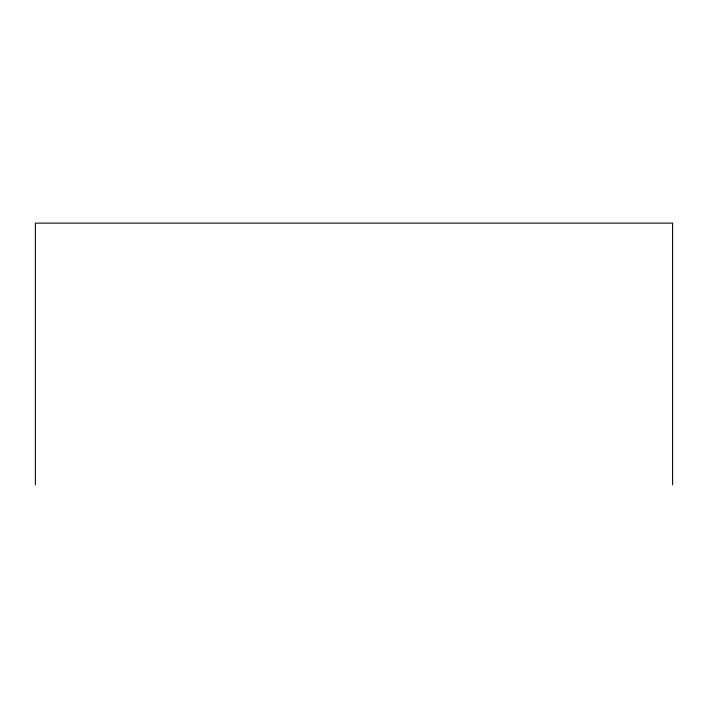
<?xml version="1.0" encoding="UTF-8"?>
<svg xmlns="http://www.w3.org/2000/svg" width="708" height="708" viewBox="0 0 708 708"><rect width="100%" height="100%" fill="white"/><g stroke="black" fill="none" stroke-linecap="round" stroke-linejoin="round"><path stroke-width="1.06" d="M672.6 484.874L672.6 223.126L35.4 223.126L35.4 484.874"/></g></svg>
